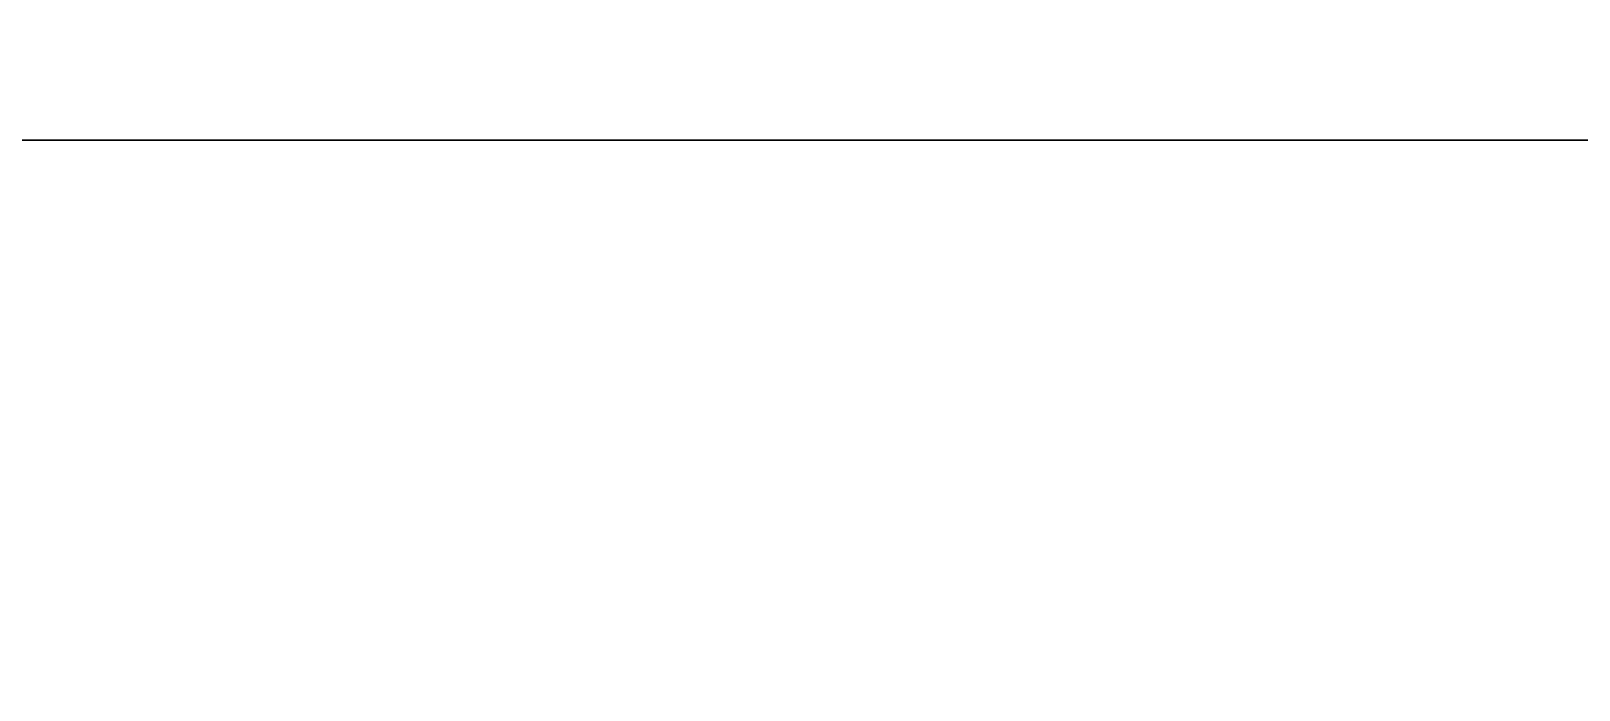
# Model space of a CAD drawing. Extents: x 0 to 4068, y -4475 to 0.
# Drawn here: x 1615.65 to 1657.89, y -2901 to -2883.02 of the extents above; entities that cross this region are included whole.
import ezdxf

# ---------------------------------------------------------------- set-up
doc = ezdxf.new("R2010")
doc.units = 0
doc.layers.add('LAYER0', color=7, linetype='CONTINUOUS')
doc.layers.add('LAYER821', color=19, linetype='CONTINUOUS')

msp = doc.modelspace()

# ---------------------------------------------------------------- linework, layer by layer
at = {"layer": 'LAYER0', "invisible_edges": 1}
for points in [[(4068, 0), (0, -4475), (0, 0), (4068, 0)], [(4068, -4475, 5), (0, 0, 5), (0, -4475, 5), (4068, -4475, 5)], [(0, 0, 5), (4068, -4475, 5), (4068, 0, 5), (0, 0, 5)], [(0, -4475), (4068, 0), (4068, -4475), (0, -4475)]]:
    msp.add_3dface(points, dxfattribs=at)
at = {"layer": 'LAYER821'}
for points, invisible_edges in [([(1567, -2886, 873), (1571.59, -627.83, 873), (1627.02, -2076, 873), (1567, -2886, 873)], 7), ([(1567, -2886, 927), (1627.02, -2076, 927), (1567, -792, 927), (1567, -2886, 927)], 3), ([(1567, -2886, 873), (1627.02, -2076, 873), (2153, -2886, 873), (1567, -2886, 873)], 3), ([(1627.02, -2076, 927), (1567, -2886, 927), (2153, -2886, 927), (1627.02, -2076, 927)], 5), ([(2153, -2886, 873), (1627.02, -2076, 873), (2068, -2076, 873), (2153, -2886, 873)], 5), ([(1627.02, -2076, 927), (2153, -2886, 927), (2068, -2076, 927), (1627.02, -2076, 927)], 3), ([(2153, -2886, 927), (1567, -2886, 873), (2153, -2886, 873), (2153, -2886, 927)], 1), ([(1567, -2886, 873), (2153, -2886, 927), (1567, -2886, 927), (1567, -2886, 873)], 1)]:
    msp.add_3dface(points, dxfattribs=dict(at, invisible_edges=invisible_edges))

doc.saveas('drawing.dxf')
